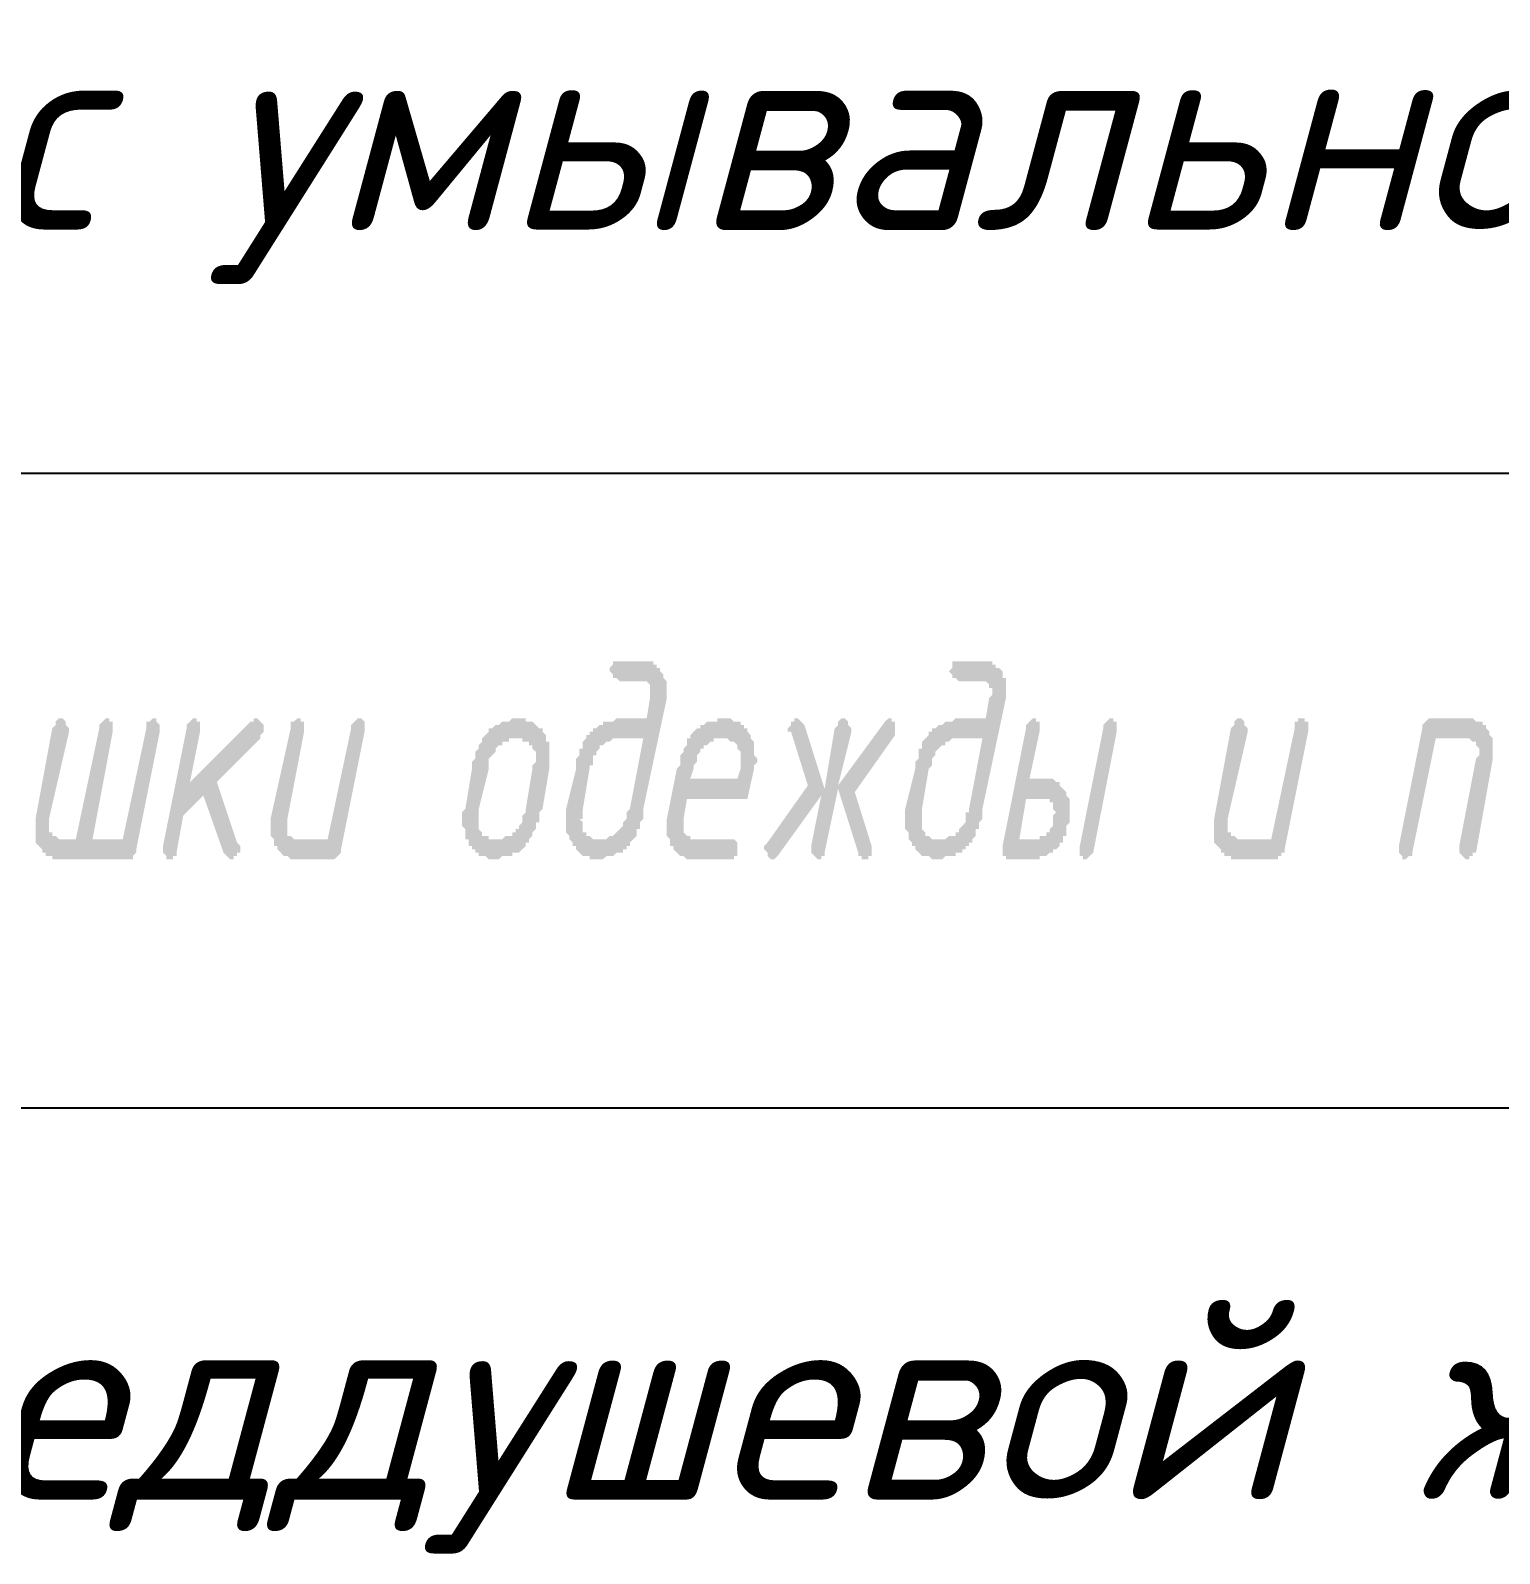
# Model space of a CAD drawing. Header units: millimetres. Extents: x 2279 to 5236, y 896 to 2828.
# Drawn here: x 4112.09 to 4130.61, y 2609.1 to 2628.3 of the extents above; entities that cross this region are included whole.
import ezdxf

# ---------------------------------------------------------------- set-up
doc = ezdxf.new("R2010")
doc.units = ezdxf.units.MM
doc.layers.add('PDF _!!ТОНКАЯ', color=7, linetype='Continuous')
doc.layers.add('PDF _Текст', color=7, linetype='Continuous')
doc.styles.add('PDF ISOCPEUR Italic', font='isocpeui.ttf')

msp = doc.modelspace()

# ---------------------------------------------------------------- hatches: boundary and pattern name
at = {"layer": 'PDF _!!ТОНКАЯ', "transparency": 33554559}
h = msp.add_hatch(color=256, dxfattribs=at)
h.paths.add_polyline_path([(4120.116, 2619.887), (4119.819, 2618.49), (4119.819, 2618.448), (4119.819, 2618.405), (4119.819, 2618.363), (4119.777, 2618.321), (4119.777, 2618.278), (4119.777, 2618.236), (4119.735, 2618.236), (4119.735, 2618.194), (4119.735, 2618.151), (4119.692, 2618.109), (4119.692, 2618.109), (4119.65, 2618.067), (4119.65, 2618.067), (4119.65, 2618.024), (4119.608, 2618.024), (4119.608, 2617.982), (4119.565, 2617.982), (4119.565, 2617.94), (4119.523, 2617.94), (4119.523, 2617.94), (4119.481, 2617.94), (4119.438, 2617.897), (4119.438, 2617.897), (4119.396, 2617.897), (4119.354, 2617.897), (4119.354, 2617.897), (4119.311, 2617.855), (4119.269, 2617.855), (4119.227, 2617.855), (4119.227, 2617.855), (4119.184, 2617.855), (4119.142, 2617.855), (4119.142, 2617.897), (4119.1, 2617.897), (4119.057, 2617.897), (4119.057, 2617.897), (4119.015, 2617.94), (4119.015, 2617.94), (4118.973, 2617.982), (4118.973, 2617.982), (4118.973, 2618.024), (4118.93, 2618.024), (4118.93, 2618.067), (4118.888, 2618.109), (4118.888, 2618.109), (4118.888, 2618.151), (4118.846, 2618.194), (4118.846, 2618.236), (4118.846, 2618.278), (4118.846, 2618.321), (4118.846, 2618.363), (4118.846, 2618.363), (4118.846, 2618.405), (4118.846, 2618.448), (4118.846, 2618.49), (4118.846, 2618.49), (4118.973, 2618.998), (4118.973, 2619.04), (4118.973, 2619.083), (4118.973, 2619.125), (4119.015, 2619.167), (4119.015, 2619.21), (4119.015, 2619.252), (4119.057, 2619.252), (4119.057, 2619.294), (4119.057, 2619.337), (4119.1, 2619.379), (4119.1, 2619.379), (4119.1, 2619.421), (4119.142, 2619.421), (4119.142, 2619.464), (4119.184, 2619.464), (4119.184, 2619.506), (4119.227, 2619.506), (4119.227, 2619.506), (4119.269, 2619.548), (4119.269, 2619.548), (4119.311, 2619.548), (4119.311, 2619.591), (4119.354, 2619.591), (4119.396, 2619.591), (4119.396, 2619.591), (4119.438, 2619.591), (4119.481, 2619.633), (4119.523, 2619.633), (4119.523, 2619.633), (4119.565, 2619.633), (4119.862, 2619.633), (4119.904, 2619.887), (4119.904, 2619.887), (4119.904, 2619.929), (4119.904, 2619.972), (4119.904, 2620.014), (4119.904, 2620.014), (4119.904, 2620.056), (4119.904, 2620.056), (4119.862, 2620.099), (4119.862, 2620.099), (4119.819, 2620.099), (4119.777, 2620.099), (4119.777, 2620.099), (4119.523, 2620.099), (4119.481, 2620.141), (4119.438, 2620.141), (4119.438, 2620.141), (4119.438, 2620.183), (4119.396, 2620.226), (4119.396, 2620.226), (4119.396, 2620.268), (4119.438, 2620.31), (4119.438, 2620.353), (4119.438, 2620.353), (4119.481, 2620.353), (4119.523, 2620.353), (4119.819, 2620.353), (4119.862, 2620.353), (4119.862, 2620.353), (4119.904, 2620.353), (4119.946, 2620.353), (4119.946, 2620.31), (4119.989, 2620.31), (4119.989, 2620.268), (4120.031, 2620.268), (4120.031, 2620.268), (4120.031, 2620.226), (4120.073, 2620.183), (4120.073, 2620.141), (4120.073, 2620.141), (4120.116, 2620.099), (4120.116, 2620.056), (4120.116, 2620.014), (4120.116, 2619.972), (4120.116, 2619.972), (4120.116, 2619.929), (4120.116, 2619.887), (4120.116, 2619.887)], flags=0)
h.paths.add_polyline_path([(4119.65, 2618.49), (4119.819, 2619.379), (4119.523, 2619.379), (4119.481, 2619.379), (4119.438, 2619.379), (4119.438, 2619.379), (4119.396, 2619.337), (4119.396, 2619.337), (4119.354, 2619.337), (4119.311, 2619.294), (4119.311, 2619.294), (4119.269, 2619.294), (4119.269, 2619.252), (4119.269, 2619.252), (4119.227, 2619.21), (4119.227, 2619.167), (4119.184, 2619.167), (4119.184, 2619.125), (4119.184, 2619.083), (4119.184, 2619.04), (4119.142, 2619.04), (4119.142, 2618.998), (4119.057, 2618.49), (4119.057, 2618.448), (4119.057, 2618.405), (4119.057, 2618.363), (4119.015, 2618.363), (4119.057, 2618.321), (4119.057, 2618.278), (4119.057, 2618.236), (4119.057, 2618.236), (4119.057, 2618.194), (4119.1, 2618.194), (4119.1, 2618.151), (4119.142, 2618.151), (4119.142, 2618.151), (4119.184, 2618.109), (4119.227, 2618.109), (4119.227, 2618.109), (4119.269, 2618.109), (4119.311, 2618.109), (4119.311, 2618.109), (4119.354, 2618.109), (4119.396, 2618.151), (4119.396, 2618.151), (4119.438, 2618.151), (4119.438, 2618.151), (4119.481, 2618.194), (4119.481, 2618.194), (4119.523, 2618.236), (4119.523, 2618.236), (4119.565, 2618.278), (4119.565, 2618.278), (4119.565, 2618.321), (4119.608, 2618.363), (4119.608, 2618.405), (4119.608, 2618.448), (4119.608, 2618.448), (4119.65, 2618.49)], flags=0)
h = msp.add_hatch(color=256, dxfattribs=at)
h.paths.add_polyline_path([(4124.391, 2619.887), (4124.095, 2618.49), (4124.095, 2618.448), (4124.095, 2618.405), (4124.095, 2618.363), (4124.053, 2618.321), (4124.053, 2618.278), (4124.053, 2618.236), (4124.01, 2618.236), (4124.01, 2618.194), (4124.01, 2618.151), (4123.968, 2618.109), (4123.968, 2618.109), (4123.968, 2618.067), (4123.926, 2618.067), (4123.926, 2618.024), (4123.883, 2618.024), (4123.883, 2617.982), (4123.841, 2617.982), (4123.841, 2617.94), (4123.799, 2617.94), (4123.799, 2617.94), (4123.756, 2617.94), (4123.756, 2617.897), (4123.714, 2617.897), (4123.672, 2617.897), (4123.672, 2617.897), (4123.629, 2617.897), (4123.587, 2617.855), (4123.545, 2617.855), (4123.545, 2617.855), (4123.502, 2617.855), (4123.46, 2617.855), (4123.46, 2617.855), (4123.418, 2617.897), (4123.375, 2617.897), (4123.375, 2617.897), (4123.333, 2617.897), (4123.291, 2617.94), (4123.291, 2617.94), (4123.248, 2617.982), (4123.248, 2617.982), (4123.248, 2618.024), (4123.206, 2618.024), (4123.206, 2618.067), (4123.164, 2618.109), (4123.164, 2618.109), (4123.164, 2618.151), (4123.164, 2618.194), (4123.121, 2618.236), (4123.121, 2618.278), (4123.121, 2618.321), (4123.121, 2618.363), (4123.121, 2618.363), (4123.121, 2618.405), (4123.121, 2618.448), (4123.121, 2618.49), (4123.121, 2618.49), (4123.248, 2618.998), (4123.248, 2619.04), (4123.248, 2619.083), (4123.291, 2619.125), (4123.291, 2619.167), (4123.291, 2619.21), (4123.291, 2619.252), (4123.333, 2619.252), (4123.333, 2619.294), (4123.333, 2619.337), (4123.375, 2619.379), (4123.375, 2619.379), (4123.418, 2619.421), (4123.418, 2619.421), (4123.418, 2619.464), (4123.46, 2619.464), (4123.46, 2619.506), (4123.502, 2619.506), (4123.502, 2619.506), (4123.545, 2619.548), (4123.545, 2619.548), (4123.587, 2619.548), (4123.629, 2619.591), (4123.629, 2619.591), (4123.672, 2619.591), (4123.714, 2619.591), (4123.714, 2619.591), (4123.756, 2619.633), (4123.799, 2619.633), (4123.841, 2619.633), (4123.841, 2619.633), (4124.137, 2619.633), (4124.18, 2619.887), (4124.18, 2619.887), (4124.222, 2619.929), (4124.222, 2619.972), (4124.222, 2620.014), (4124.18, 2620.014), (4124.18, 2620.056), (4124.18, 2620.056), (4124.137, 2620.099), (4124.137, 2620.099), (4124.095, 2620.099), (4124.053, 2620.099), (4124.053, 2620.099), (4123.799, 2620.099), (4123.756, 2620.141), (4123.714, 2620.141), (4123.714, 2620.141), (4123.714, 2620.183), (4123.672, 2620.226), (4123.672, 2620.226), (4123.714, 2620.268), (4123.714, 2620.31), (4123.714, 2620.353), (4123.714, 2620.353), (4123.756, 2620.353), (4123.799, 2620.353), (4124.095, 2620.353), (4124.137, 2620.353), (4124.137, 2620.353), (4124.18, 2620.353), (4124.222, 2620.353), (4124.222, 2620.31), (4124.264, 2620.31), (4124.264, 2620.268), (4124.307, 2620.268), (4124.307, 2620.268), (4124.349, 2620.226), (4124.349, 2620.183), (4124.349, 2620.141), (4124.391, 2620.141), (4124.391, 2620.099), (4124.391, 2620.056), (4124.391, 2620.014), (4124.391, 2619.972), (4124.391, 2619.972), (4124.391, 2619.929), (4124.391, 2619.887), (4124.391, 2619.887)], flags=0)
h.paths.add_polyline_path([(4123.926, 2618.49), (4124.095, 2619.379), (4123.799, 2619.379), (4123.756, 2619.379), (4123.756, 2619.379), (4123.714, 2619.379), (4123.672, 2619.337), (4123.672, 2619.337), (4123.629, 2619.337), (4123.629, 2619.294), (4123.587, 2619.294), (4123.587, 2619.294), (4123.545, 2619.252), (4123.545, 2619.252), (4123.502, 2619.21), (4123.502, 2619.167), (4123.502, 2619.167), (4123.46, 2619.125), (4123.46, 2619.083), (4123.46, 2619.04), (4123.46, 2619.04), (4123.418, 2618.998), (4123.333, 2618.49), (4123.333, 2618.448), (4123.333, 2618.405), (4123.333, 2618.363), (4123.333, 2618.363), (4123.333, 2618.321), (4123.333, 2618.278), (4123.333, 2618.236), (4123.333, 2618.236), (4123.375, 2618.194), (4123.375, 2618.194), (4123.375, 2618.151), (4123.418, 2618.151), (4123.418, 2618.151), (4123.46, 2618.109), (4123.502, 2618.109), (4123.545, 2618.109), (4123.545, 2618.109), (4123.587, 2618.109), (4123.629, 2618.109), (4123.629, 2618.109), (4123.672, 2618.151), (4123.672, 2618.151), (4123.714, 2618.151), (4123.756, 2618.151), (4123.756, 2618.194), (4123.799, 2618.194), (4123.799, 2618.236), (4123.799, 2618.236), (4123.841, 2618.278), (4123.841, 2618.278), (4123.883, 2618.321), (4123.883, 2618.363), (4123.883, 2618.405), (4123.883, 2618.448), (4123.926, 2618.448), (4123.926, 2618.49)], flags=0)
for points in [[(4113.427, 2617.982), (4113.427, 2617.94), (4113.384, 2617.897), (4113.384, 2617.897), (4113.384, 2617.855), (4113.342, 2617.855), (4113.342, 2617.855), (4112.453, 2617.855), (4112.411, 2617.855), (4112.368, 2617.855), (4112.368, 2617.897), (4112.326, 2617.897), (4112.284, 2617.897), (4112.284, 2617.94), (4112.241, 2617.94), (4112.241, 2617.982), (4112.241, 2617.982), (4112.199, 2618.024), (4112.199, 2618.024), (4112.157, 2618.067), (4112.157, 2618.109), (4112.157, 2618.151), (4112.157, 2618.194), (4112.157, 2618.194), (4112.157, 2618.236), (4112.157, 2618.278), (4112.157, 2618.321), (4112.157, 2618.321), (4112.157, 2618.363), (4112.368, 2619.506), (4112.411, 2619.548), (4112.411, 2619.591), (4112.411, 2619.591), (4112.453, 2619.633), (4112.453, 2619.633), (4112.495, 2619.633), (4112.538, 2619.591), (4112.538, 2619.591), (4112.538, 2619.548), (4112.58, 2619.506), (4112.58, 2619.506), (4112.58, 2619.464), (4112.58, 2619.464), (4112.326, 2618.363), (4112.326, 2618.321), (4112.326, 2618.278), (4112.326, 2618.278), (4112.326, 2618.236), (4112.326, 2618.194), (4112.368, 2618.194), (4112.368, 2618.151), (4112.368, 2618.151), (4112.411, 2618.151), (4112.453, 2618.109), (4112.453, 2618.109), (4112.495, 2618.109), (4112.665, 2618.109), (4112.961, 2619.506), (4112.961, 2619.548), (4113.003, 2619.591), (4113.003, 2619.591), (4113.046, 2619.633), (4113.046, 2619.633), (4113.088, 2619.633), (4113.088, 2619.591), (4113.13, 2619.591), (4113.13, 2619.548), (4113.13, 2619.506), (4113.13, 2619.506), (4113.13, 2619.464), (4113.13, 2619.464), (4112.876, 2618.109), (4113.257, 2618.109), (4113.554, 2619.506), (4113.554, 2619.548), (4113.554, 2619.591), (4113.596, 2619.591), (4113.638, 2619.633), (4113.638, 2619.633), (4113.681, 2619.633), (4113.681, 2619.591), (4113.681, 2619.591), (4113.723, 2619.548), (4113.723, 2619.506), (4113.723, 2619.506), (4113.723, 2619.464), (4113.723, 2619.464)], [(4114.273, 2618.659), (4114.019, 2618.405), (4113.935, 2617.94), (4113.935, 2617.94), (4113.935, 2617.897), (4113.892, 2617.897), (4113.892, 2617.855), (4113.85, 2617.855), (4113.808, 2617.855), (4113.808, 2617.897), (4113.808, 2617.897), (4113.765, 2617.94), (4113.765, 2617.982), (4113.765, 2617.982), (4113.765, 2618.024), (4113.765, 2618.024), (4114.062, 2619.506), (4114.062, 2619.548), (4114.104, 2619.591), (4114.104, 2619.591), (4114.146, 2619.633), (4114.146, 2619.633), (4114.189, 2619.633), (4114.189, 2619.591), (4114.231, 2619.591), (4114.231, 2619.548), (4114.231, 2619.506), (4114.231, 2619.506), (4114.231, 2619.464), (4114.231, 2619.464), (4114.104, 2618.829), (4114.866, 2619.591), (4114.908, 2619.591), (4114.908, 2619.633), (4114.951, 2619.633), (4114.951, 2619.633), (4114.993, 2619.591), (4114.993, 2619.591), (4115.035, 2619.548), (4115.035, 2619.506), (4115.035, 2619.506), (4115.035, 2619.464), (4114.993, 2619.421), (4114.993, 2619.379), (4114.993, 2619.379), (4114.443, 2618.829), (4114.697, 2618.067), (4114.739, 2618.024), (4114.739, 2617.982), (4114.739, 2617.94), (4114.697, 2617.94), (4114.697, 2617.897), (4114.654, 2617.897), (4114.654, 2617.855), (4114.612, 2617.855), (4114.612, 2617.855), (4114.57, 2617.897), (4114.57, 2617.897), (4114.527, 2617.94)], [(4116.136, 2619.506), (4116.136, 2619.548), (4116.178, 2619.591), (4116.178, 2619.591), (4116.221, 2619.633), (4116.221, 2619.633), (4116.263, 2619.633), (4116.305, 2619.591), (4116.305, 2619.591), (4116.305, 2619.548), (4116.305, 2619.506), (4116.305, 2619.506), (4116.305, 2619.464), (4116.305, 2619.464), (4116.009, 2617.982), (4116.009, 2617.94), (4116.009, 2617.94), (4115.967, 2617.897), (4115.967, 2617.897), (4115.924, 2617.855), (4115.924, 2617.855), (4115.924, 2617.855), (4115.416, 2617.855), (4115.374, 2617.855), (4115.374, 2617.855), (4115.332, 2617.897), (4115.289, 2617.897), (4115.289, 2617.897), (4115.247, 2617.94), (4115.247, 2617.94), (4115.205, 2617.982), (4115.205, 2617.982), (4115.205, 2618.024), (4115.162, 2618.024), (4115.162, 2618.067), (4115.162, 2618.109), (4115.12, 2618.151), (4115.12, 2618.194), (4115.12, 2618.236), (4115.12, 2618.236), (4115.12, 2618.278), (4115.12, 2618.321), (4115.12, 2618.363), (4115.12, 2618.363), (4115.374, 2619.506), (4115.374, 2619.548), (4115.374, 2619.591), (4115.416, 2619.591), (4115.459, 2619.633), (4115.459, 2619.633), (4115.501, 2619.633), (4115.501, 2619.591), (4115.543, 2619.591), (4115.543, 2619.548), (4115.543, 2619.506), (4115.543, 2619.506), (4115.543, 2619.464), (4115.543, 2619.464), (4115.332, 2618.363), (4115.332, 2618.321), (4115.332, 2618.278), (4115.332, 2618.278), (4115.332, 2618.236), (4115.332, 2618.194), (4115.332, 2618.194), (4115.332, 2618.151), (4115.374, 2618.151), (4115.374, 2618.151), (4115.416, 2618.109), (4115.459, 2618.109), (4115.459, 2618.109), (4115.84, 2618.109)], [(4122.275, 2618.744), (4122.105, 2617.94), (4122.105, 2617.94), (4122.105, 2617.897), (4122.063, 2617.897), (4122.063, 2617.855), (4122.021, 2617.855), (4122.021, 2617.855), (4121.978, 2617.897), (4121.978, 2617.897), (4121.936, 2617.94), (4121.936, 2617.982), (4121.936, 2617.982), (4121.936, 2618.024), (4121.936, 2618.024), (4122.063, 2618.659), (4121.513, 2617.897), (4121.513, 2617.897), (4121.47, 2617.855), (4121.47, 2617.855), (4121.428, 2617.855), (4121.386, 2617.897), (4121.386, 2617.897), (4121.386, 2617.94), (4121.343, 2617.982), (4121.343, 2617.982), (4121.343, 2618.024), (4121.386, 2618.067), (4121.386, 2618.067), (4121.894, 2618.786), (4121.682, 2619.464), (4121.64, 2619.464), (4121.64, 2619.506), (4121.682, 2619.548), (4121.682, 2619.548), (4121.682, 2619.591), (4121.724, 2619.591), (4121.724, 2619.633), (4121.767, 2619.633), (4121.767, 2619.633), (4121.809, 2619.591), (4121.809, 2619.591), (4121.851, 2619.548), (4121.851, 2619.548), (4122.105, 2618.744), (4122.232, 2619.506), (4122.275, 2619.548), (4122.275, 2619.591), (4122.275, 2619.591), (4122.317, 2619.633), (4122.317, 2619.633), (4122.359, 2619.633), (4122.402, 2619.591), (4122.402, 2619.591), (4122.402, 2619.548), (4122.444, 2619.506), (4122.444, 2619.506), (4122.444, 2619.464), (4122.444, 2619.464), (4122.275, 2618.786), (4122.867, 2619.591), (4122.867, 2619.591), (4122.91, 2619.633), (4122.91, 2619.633), (4122.952, 2619.633), (4122.952, 2619.591), (4122.994, 2619.591), (4122.994, 2619.548), (4122.994, 2619.506), (4122.994, 2619.506), (4122.994, 2619.464), (4122.994, 2619.421), (4122.994, 2619.421), (4122.486, 2618.702), (4122.698, 2618.024), (4122.698, 2618.024), (4122.698, 2617.982), (4122.698, 2617.94), (4122.698, 2617.94), (4122.698, 2617.897), (4122.656, 2617.897), (4122.656, 2617.855), (4122.613, 2617.855), (4122.571, 2617.855), (4122.571, 2617.897), (4122.529, 2617.897), (4122.529, 2617.94), (4122.529, 2617.94)], [(4128.032, 2619.506), (4128.032, 2619.548), (4128.032, 2619.591), (4128.075, 2619.591), (4128.075, 2619.633), (4128.117, 2619.633), (4128.159, 2619.633), (4128.159, 2619.591), (4128.202, 2619.591), (4128.202, 2619.548), (4128.202, 2619.506), (4128.202, 2619.506), (4128.202, 2619.464), (4128.202, 2619.464), (4127.905, 2617.982), (4127.905, 2617.94), (4127.863, 2617.94), (4127.863, 2617.897), (4127.821, 2617.897), (4127.821, 2617.855), (4127.778, 2617.855), (4127.778, 2617.855), (4127.313, 2617.855), (4127.27, 2617.855), (4127.228, 2617.855), (4127.228, 2617.897), (4127.186, 2617.897), (4127.143, 2617.897), (4127.143, 2617.94), (4127.101, 2617.94), (4127.101, 2617.982), (4127.101, 2617.982), (4127.059, 2618.024), (4127.059, 2618.024), (4127.016, 2618.067), (4127.016, 2618.109), (4127.016, 2618.151), (4127.016, 2618.194), (4127.016, 2618.236), (4127.016, 2618.236), (4127.016, 2618.278), (4127.016, 2618.321), (4127.016, 2618.363), (4127.016, 2618.363), (4127.228, 2619.506), (4127.27, 2619.548), (4127.27, 2619.591), (4127.27, 2619.591), (4127.313, 2619.633), (4127.313, 2619.633), (4127.355, 2619.633), (4127.397, 2619.591), (4127.397, 2619.591), (4127.397, 2619.548), (4127.44, 2619.506), (4127.44, 2619.506), (4127.44, 2619.464), (4127.44, 2619.464), (4127.186, 2618.363), (4127.186, 2618.321), (4127.186, 2618.278), (4127.186, 2618.278), (4127.186, 2618.236), (4127.186, 2618.194), (4127.228, 2618.194), (4127.228, 2618.151), (4127.228, 2618.151), (4127.27, 2618.151), (4127.313, 2618.109), (4127.313, 2618.109), (4127.355, 2618.109), (4127.736, 2618.109)], [(4129.641, 2619.506), (4129.641, 2619.548), (4129.683, 2619.591), (4129.683, 2619.591), (4129.726, 2619.633), (4129.726, 2619.633), (4130.234, 2619.633), (4130.276, 2619.633), (4130.318, 2619.591), (4130.318, 2619.591), (4130.361, 2619.591), (4130.403, 2619.591), (4130.403, 2619.548), (4130.445, 2619.548), (4130.445, 2619.506), (4130.445, 2619.506), (4130.488, 2619.464), (4130.488, 2619.464), (4130.488, 2619.421), (4130.53, 2619.379), (4130.53, 2619.337), (4130.53, 2619.294), (4130.53, 2619.294), (4130.53, 2619.252), (4130.53, 2619.21), (4130.53, 2619.167), (4130.53, 2619.125), (4130.53, 2619.125), (4130.318, 2617.94), (4130.276, 2617.94), (4130.276, 2617.897), (4130.234, 2617.897), (4130.234, 2617.855), (4130.191, 2617.855), (4130.191, 2617.855), (4130.149, 2617.897), (4130.149, 2617.897), (4130.107, 2617.94), (4130.107, 2617.982), (4130.107, 2617.982), (4130.107, 2618.024), (4130.107, 2618.024), (4130.318, 2619.125), (4130.361, 2619.167), (4130.361, 2619.21), (4130.361, 2619.21), (4130.361, 2619.252), (4130.318, 2619.294), (4130.318, 2619.294), (4130.318, 2619.337), (4130.276, 2619.337), (4130.276, 2619.337), (4130.234, 2619.379), (4130.191, 2619.379), (4130.191, 2619.379), (4129.81, 2619.379), (4129.514, 2617.94), (4129.514, 2617.94), (4129.514, 2617.897), (4129.472, 2617.897), (4129.429, 2617.855), (4129.429, 2617.855), (4129.387, 2617.855), (4129.387, 2617.897), (4129.387, 2617.897), (4129.345, 2617.94), (4129.345, 2617.982), (4129.345, 2617.982), (4129.345, 2618.024), (4129.345, 2618.024)]]:
    msp.add_hatch(color=256, dxfattribs=at).paths.add_polyline_path(points)
h = msp.add_hatch(color=256, dxfattribs=at)
h.paths.add_polyline_path([(4117.576, 2618.49), (4117.66, 2618.998), (4117.66, 2619.04), (4117.66, 2619.083), (4117.703, 2619.125), (4117.703, 2619.167), (4117.703, 2619.21), (4117.745, 2619.252), (4117.745, 2619.252), (4117.745, 2619.294), (4117.787, 2619.337), (4117.787, 2619.379), (4117.787, 2619.379), (4117.83, 2619.421), (4117.83, 2619.421), (4117.872, 2619.464), (4117.872, 2619.464), (4117.872, 2619.506), (4117.914, 2619.506), (4117.914, 2619.506), (4117.957, 2619.548), (4117.957, 2619.548), (4117.999, 2619.548), (4118.041, 2619.591), (4118.041, 2619.591), (4118.084, 2619.591), (4118.126, 2619.591), (4118.126, 2619.591), (4118.168, 2619.633), (4118.211, 2619.633), (4118.253, 2619.633), (4118.253, 2619.633), (4118.295, 2619.633), (4118.338, 2619.633), (4118.338, 2619.591), (4118.38, 2619.591), (4118.422, 2619.591), (4118.422, 2619.591), (4118.465, 2619.548), (4118.465, 2619.548), (4118.507, 2619.506), (4118.549, 2619.506), (4118.549, 2619.464), (4118.549, 2619.464), (4118.592, 2619.421), (4118.592, 2619.379), (4118.592, 2619.337), (4118.634, 2619.337), (4118.634, 2619.294), (4118.634, 2619.252), (4118.634, 2619.21), (4118.634, 2619.167), (4118.634, 2619.125), (4118.634, 2619.125), (4118.634, 2619.083), (4118.634, 2619.04), (4118.634, 2618.998), (4118.634, 2618.998), (4118.549, 2618.49), (4118.507, 2618.448), (4118.507, 2618.405), (4118.507, 2618.363), (4118.507, 2618.321), (4118.465, 2618.321), (4118.465, 2618.278), (4118.465, 2618.236), (4118.422, 2618.194), (4118.422, 2618.151), (4118.422, 2618.151), (4118.422, 2618.151), (4118.38, 2618.109), (4118.38, 2618.067), (4118.338, 2618.067), (4118.338, 2618.024), (4118.338, 2618.024), (4118.295, 2617.982), (4118.295, 2617.982), (4118.253, 2617.94), (4118.211, 2617.94), (4118.211, 2617.94), (4118.168, 2617.94), (4118.168, 2617.897), (4118.126, 2617.897), (4118.084, 2617.897), (4118.084, 2617.897), (4118.041, 2617.897), (4117.999, 2617.855), (4117.957, 2617.855), (4117.957, 2617.855), (4117.914, 2617.855), (4117.872, 2617.855), (4117.872, 2617.855), (4117.83, 2617.897), (4117.787, 2617.897), (4117.787, 2617.897), (4117.745, 2617.897), (4117.745, 2617.94), (4117.703, 2617.94), (4117.703, 2617.982), (4117.66, 2617.982), (4117.66, 2618.024), (4117.618, 2618.024), (4117.618, 2618.067), (4117.618, 2618.109), (4117.576, 2618.109), (4117.576, 2618.151), (4117.576, 2618.194), (4117.576, 2618.236), (4117.533, 2618.278), (4117.533, 2618.321), (4117.533, 2618.363), (4117.533, 2618.363), (4117.533, 2618.405), (4117.533, 2618.448), (4117.576, 2618.49), (4117.576, 2618.49)], flags=0)
h.paths.add_polyline_path([(4118.338, 2618.49), (4118.422, 2618.998), (4118.422, 2619.04), (4118.465, 2619.083), (4118.465, 2619.125), (4118.465, 2619.125), (4118.465, 2619.167), (4118.465, 2619.21), (4118.422, 2619.252), (4118.422, 2619.252), (4118.422, 2619.294), (4118.38, 2619.294), (4118.38, 2619.337), (4118.338, 2619.337), (4118.338, 2619.337), (4118.295, 2619.337), (4118.295, 2619.379), (4118.253, 2619.379), (4118.211, 2619.379), (4118.211, 2619.379), (4118.168, 2619.379), (4118.126, 2619.379), (4118.126, 2619.337), (4118.084, 2619.337), (4118.041, 2619.337), (4118.041, 2619.294), (4117.999, 2619.294), (4117.999, 2619.294), (4117.957, 2619.252), (4117.957, 2619.252), (4117.957, 2619.21), (4117.914, 2619.167), (4117.914, 2619.167), (4117.872, 2619.125), (4117.872, 2619.083), (4117.872, 2619.04), (4117.872, 2619.04), (4117.872, 2618.998), (4117.745, 2618.49), (4117.745, 2618.448), (4117.745, 2618.405), (4117.745, 2618.363), (4117.745, 2618.363), (4117.745, 2618.321), (4117.745, 2618.278), (4117.745, 2618.236), (4117.745, 2618.236), (4117.787, 2618.194), (4117.787, 2618.194), (4117.787, 2618.151), (4117.83, 2618.151), (4117.872, 2618.151), (4117.872, 2618.109), (4117.914, 2618.109), (4117.957, 2618.109), (4117.957, 2618.109), (4117.999, 2618.109), (4118.041, 2618.109), (4118.041, 2618.109), (4118.084, 2618.151), (4118.126, 2618.151), (4118.126, 2618.151), (4118.168, 2618.151), (4118.168, 2618.194), (4118.211, 2618.194), (4118.211, 2618.236), (4118.253, 2618.236), (4118.253, 2618.278), (4118.253, 2618.278), (4118.295, 2618.321), (4118.295, 2618.363), (4118.295, 2618.405), (4118.338, 2618.448), (4118.338, 2618.448), (4118.338, 2618.49)], flags=0)
h = msp.add_hatch(color=256, dxfattribs=at)
h.paths.add_polyline_path([(4121.047, 2618.998), (4121.047, 2619.04), (4121.047, 2619.083), (4121.047, 2619.125), (4121.047, 2619.125), (4121.047, 2619.167), (4121.047, 2619.21), (4121.047, 2619.21), (4121.005, 2619.252), (4121.005, 2619.294), (4121.005, 2619.294), (4120.962, 2619.337), (4120.962, 2619.337), (4120.92, 2619.337), (4120.92, 2619.337), (4120.878, 2619.379), (4120.835, 2619.379), (4120.835, 2619.379), (4120.793, 2619.379), (4120.751, 2619.379), (4120.708, 2619.379), (4120.708, 2619.337), (4120.666, 2619.337), (4120.666, 2619.337), (4120.624, 2619.294), (4120.624, 2619.294), (4120.581, 2619.294), (4120.581, 2619.252), (4120.539, 2619.252), (4120.539, 2619.21), (4120.497, 2619.167), (4120.497, 2619.167), (4120.497, 2619.125), (4120.497, 2619.083), (4120.454, 2619.04), (4120.454, 2618.998), (4120.454, 2618.998), (4120.412, 2618.871), (4121.005, 2618.871)], flags=0)
h.paths.add_polyline_path([(4121.216, 2618.998), (4121.132, 2618.617), (4120.37, 2618.617), (4120.327, 2618.363), (4120.327, 2618.321), (4120.327, 2618.278), (4120.327, 2618.278), (4120.327, 2618.236), (4120.327, 2618.194), (4120.327, 2618.194), (4120.37, 2618.151), (4120.37, 2618.151), (4120.412, 2618.151), (4120.412, 2618.109), (4120.454, 2618.109), (4120.454, 2618.109), (4120.92, 2618.109), (4120.962, 2618.109), (4120.962, 2618.109), (4121.005, 2618.067), (4121.005, 2618.067), (4121.005, 2618.024), (4121.005, 2617.982), (4121.005, 2617.94), (4121.005, 2617.94), (4121.005, 2617.897), (4120.962, 2617.897), (4120.962, 2617.855), (4120.92, 2617.855), (4120.412, 2617.855), (4120.37, 2617.855), (4120.37, 2617.855), (4120.327, 2617.897), (4120.327, 2617.897), (4120.285, 2617.897), (4120.243, 2617.94), (4120.243, 2617.94), (4120.2, 2617.982), (4120.2, 2617.982), (4120.2, 2618.024), (4120.158, 2618.024), (4120.158, 2618.067), (4120.158, 2618.109), (4120.116, 2618.151), (4120.116, 2618.194), (4120.116, 2618.236), (4120.116, 2618.236), (4120.116, 2618.278), (4120.116, 2618.321), (4120.116, 2618.363), (4120.116, 2618.363), (4120.243, 2618.998), (4120.285, 2619.04), (4120.285, 2619.083), (4120.285, 2619.125), (4120.285, 2619.167), (4120.327, 2619.21), (4120.327, 2619.252), (4120.327, 2619.252), (4120.37, 2619.294), (4120.37, 2619.337), (4120.37, 2619.379), (4120.412, 2619.379), (4120.412, 2619.421), (4120.412, 2619.421), (4120.454, 2619.464), (4120.454, 2619.464), (4120.497, 2619.506), (4120.497, 2619.506), (4120.539, 2619.506), (4120.539, 2619.548), (4120.581, 2619.548), (4120.581, 2619.548), (4120.624, 2619.591), (4120.666, 2619.591), (4120.666, 2619.591), (4120.708, 2619.591), (4120.751, 2619.591), (4120.751, 2619.633), (4120.793, 2619.633), (4120.835, 2619.633), (4120.878, 2619.633), (4120.878, 2619.633), (4120.92, 2619.633), (4120.962, 2619.591), (4120.962, 2619.591), (4121.005, 2619.591), (4121.047, 2619.591), (4121.047, 2619.548), (4121.089, 2619.548), (4121.089, 2619.506), (4121.132, 2619.506), (4121.132, 2619.464), (4121.132, 2619.464), (4121.174, 2619.421), (4121.174, 2619.379), (4121.216, 2619.337), (4121.216, 2619.337), (4121.216, 2619.294), (4121.216, 2619.252), (4121.216, 2619.21), (4121.216, 2619.167), (4121.259, 2619.125), (4121.259, 2619.125), (4121.259, 2619.083), (4121.216, 2619.04), (4121.216, 2618.998), (4121.216, 2618.998)], flags=0)
h = msp.add_hatch(color=256, dxfattribs=at)
h.paths.add_polyline_path([(4124.434, 2617.855), (4124.391, 2617.855), (4124.391, 2617.897), (4124.349, 2617.897), (4124.349, 2617.94), (4124.349, 2617.982), (4124.349, 2617.982), (4124.349, 2618.024), (4124.349, 2618.024), (4124.645, 2619.506), (4124.645, 2619.548), (4124.688, 2619.591), (4124.688, 2619.591), (4124.73, 2619.633), (4124.73, 2619.633), (4124.772, 2619.633), (4124.772, 2619.591), (4124.815, 2619.591), (4124.815, 2619.548), (4124.815, 2619.506), (4124.815, 2619.506), (4124.815, 2619.464), (4124.815, 2619.464), (4124.688, 2618.871), (4124.899, 2618.871), (4124.942, 2618.871), (4124.942, 2618.871), (4124.984, 2618.871), (4125.026, 2618.829), (4125.026, 2618.829), (4125.069, 2618.829), (4125.069, 2618.786), (4125.111, 2618.744), (4125.111, 2618.744), (4125.111, 2618.744), (4125.153, 2618.702), (4125.153, 2618.659), (4125.196, 2618.617), (4125.196, 2618.617), (4125.196, 2618.575), (4125.196, 2618.532), (4125.196, 2618.49), (4125.196, 2618.49), (4125.196, 2618.448), (4125.196, 2618.405), (4125.196, 2618.363), (4125.196, 2618.321), (4125.153, 2618.278), (4125.153, 2618.236), (4125.153, 2618.194), (4125.153, 2618.151), (4125.111, 2618.151), (4125.111, 2618.109), (4125.111, 2618.067), (4125.069, 2618.067), (4125.069, 2618.024), (4125.026, 2617.982), (4125.026, 2617.982), (4124.984, 2617.982), (4124.984, 2617.94), (4124.942, 2617.94), (4124.942, 2617.94), (4124.899, 2617.897), (4124.899, 2617.897), (4124.857, 2617.897), (4124.815, 2617.897), (4124.815, 2617.855), (4124.772, 2617.855), (4124.73, 2617.855), (4124.688, 2617.855)], flags=0)
h.paths.add_polyline_path([(4124.857, 2618.617), (4124.645, 2618.617), (4124.561, 2618.109), (4124.73, 2618.109), (4124.772, 2618.109), (4124.815, 2618.109), (4124.815, 2618.151), (4124.857, 2618.151), (4124.899, 2618.151), (4124.899, 2618.194), (4124.942, 2618.194), (4124.942, 2618.236), (4124.942, 2618.236), (4124.984, 2618.278), (4124.984, 2618.321), (4124.984, 2618.363), (4124.984, 2618.363), (4124.984, 2618.405), (4125.026, 2618.448), (4125.026, 2618.448), (4124.984, 2618.49), (4124.984, 2618.532), (4124.984, 2618.532), (4124.984, 2618.575), (4124.942, 2618.575), (4124.942, 2618.617), (4124.899, 2618.617), (4124.857, 2618.617), (4124.857, 2618.617)], flags=0)
h.paths.add_polyline_path([(4125.619, 2619.506), (4125.619, 2619.548), (4125.661, 2619.591), (4125.661, 2619.591), (4125.704, 2619.633), (4125.704, 2619.633), (4125.746, 2619.633), (4125.746, 2619.591), (4125.788, 2619.591), (4125.788, 2619.548), (4125.788, 2619.506), (4125.788, 2619.506), (4125.788, 2619.464), (4125.788, 2619.464), (4125.492, 2617.94), (4125.492, 2617.94), (4125.45, 2617.897), (4125.45, 2617.897), (4125.407, 2617.855), (4125.407, 2617.855), (4125.365, 2617.855), (4125.365, 2617.897), (4125.323, 2617.897), (4125.323, 2617.94), (4125.323, 2617.982), (4125.323, 2617.982), (4125.323, 2618.024), (4125.323, 2618.024)], flags=0)

# ---------------------------------------------------------------- linework, layer by layer
at = {"layer": 'PDF _!!ТОНКАЯ', "lineweight": 25}
for points in [[(4075.918, 2622.723), (4187.936, 2622.723), (4197.927, 2622.723), (4262.911, 2622.723)], [(4075.918, 2614.722), (4187.936, 2614.722), (4197.927, 2614.722), (4262.911, 2614.722)]]:
    msp.add_lwpolyline(points, dxfattribs=at)

# ---------------------------------------------------------------- texts
at = {"layer": 'PDF _Текст', "char_height": 2.49989, "attachment_point": 7, "style": 'PDF ISOCPEUR Italic'}
for s, insert in [('Гардеробная с умывальной женская', (4090.693, 2625.107)), ('Душевая с преддушевой женская', (4090.778, 2609.104))]:
    msp.add_mtext(s, dxfattribs=dict(at, insert=insert))

doc.saveas('drawing.dxf')
